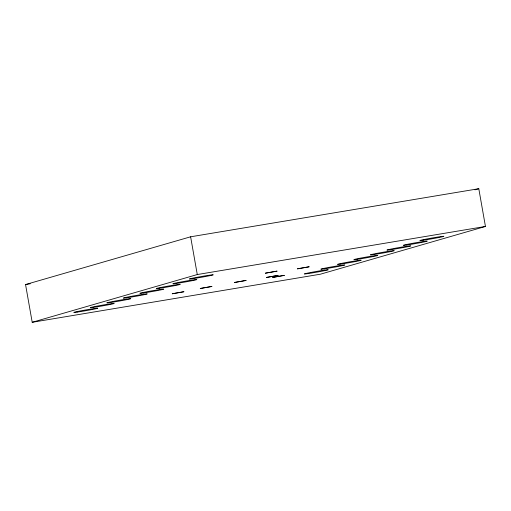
<?xml version="1.0" encoding="UTF-8"?>
<svg xmlns="http://www.w3.org/2000/svg" width="511" height="511" viewBox="0 0 511 511"><rect width="100%" height="100%" fill="white"/><g stroke="black" fill="none" stroke-linecap="round" stroke-linejoin="round"><path stroke-width="0.77" d="M25.55 284.544L190.622 236.797L478.794 188.712L485.45 226.456L320.378 274.203L32.206 322.288L25.55 284.544L30.277 283.752M474.975 189.817L478.794 188.712M32.206 322.288L197.278 274.548L485.45 226.456M190.622 236.797L197.278 274.548M172.277 293.761L183.858 291.73L172.277 293.761M200.28 288.485L211.861 286.454L200.28 288.485M234.46 282.481L246.04 280.443L234.46 282.481M265.413 273.174L276.994 271.137L265.413 273.174M266.563 277.422L278.144 275.391L266.563 277.422M272.714 277.409L284.295 275.372L272.714 277.409M297.504 268.824L309.085 266.793L297.504 268.824M77.161 312.106A12.175 0.383 -10 0 0 97.314 308.395A12.175 0.383 -10 0 0 82.878 310.452A12.175 0.383 -10 0 0 77.161 312.106M93.666 307.335A12.175 0.383 -10 0 0 113.819 303.617A12.175 0.383 -10 0 0 99.389 305.68A12.175 0.383 -10 0 0 93.666 307.335M110.178 302.557A12.175 0.383 -10 0 0 130.324 298.846A12.175 0.383 -10 0 0 115.895 300.902A12.175 0.383 -10 0 0 110.178 302.557M126.683 297.785A12.175 0.383 -10 0 0 146.836 294.074A12.175 0.383 -10 0 0 132.4 296.131A12.175 0.383 -10 0 0 126.683 297.785M143.189 293.007A12.175 0.383 -10 0 0 163.341 289.296A12.175 0.383 -10 0 0 148.912 291.353A12.175 0.383 -10 0 0 143.189 293.007M159.7 288.236A12.175 0.383 -10 0 0 179.846 284.525A12.175 0.383 -10 0 0 165.417 286.582A12.175 0.383 -10 0 0 159.7 288.236M176.206 283.458A12.175 0.383 -10 0 0 196.358 279.747A12.175 0.383 -10 0 0 181.922 281.804A12.175 0.383 -10 0 0 176.206 283.458M192.711 278.687A12.175 0.383 -10 0 0 212.863 274.975A12.175 0.383 -10 0 0 198.434 277.032A12.175 0.383 -10 0 0 192.711 278.687M307.699 273.634A12.175 0.383 -10 0 0 327.845 269.923A12.175 0.383 -10 0 0 313.415 271.98A12.175 0.383 -10 0 0 307.699 273.634M324.204 268.863A12.175 0.383 -10 0 0 344.357 265.152A12.175 0.383 -10 0 0 329.921 267.208A12.175 0.383 -10 0 0 324.204 268.863M340.709 264.085A12.175 0.383 -10 0 0 360.862 260.374A12.175 0.383 -10 0 0 346.432 262.437A12.175 0.383 -10 0 0 340.709 264.085M357.221 259.313A12.175 0.383 -10 0 0 377.367 255.602A12.175 0.383 -10 0 0 362.938 257.659A12.175 0.383 -10 0 0 357.221 259.313M373.726 254.542A12.175 0.383 -10 0 0 393.879 250.824A12.175 0.383 -10 0 0 379.443 252.888A12.175 0.383 -10 0 0 373.726 254.542M390.232 249.764A12.175 0.383 -10 0 0 410.384 246.053A12.175 0.383 -10 0 0 395.955 248.11A12.175 0.383 -10 0 0 390.232 249.764M406.743 244.993A12.175 0.383 -10 0 0 426.889 241.281A12.175 0.383 -10 0 0 412.46 243.338A12.175 0.383 -10 0 0 406.743 244.993M423.249 240.215A12.175 0.383 -10 0 0 443.401 236.504A12.175 0.383 -10 0 0 428.965 238.56A12.175 0.383 -10 0 0 423.249 240.215"/></g></svg>
